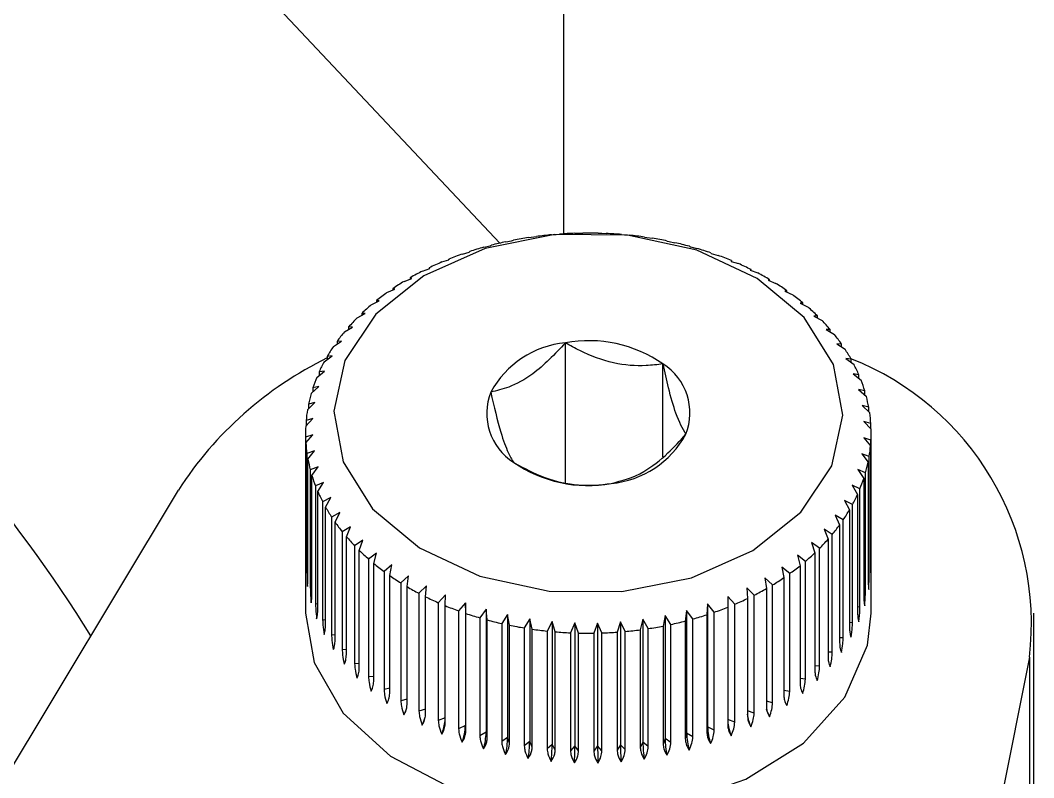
# Model space of a CAD drawing. Header units: inches. Extents: x -3.35 to 3.35, y -2.74 to 2.65.
# Drawn here: x -0.0209 to 0.427, y 0.9959 to 1.3306 of the extents above; entities that cross this region are included whole.
import ezdxf

# ---------------------------------------------------------------- set-up
doc = ezdxf.new("R2010")
doc.units = ezdxf.units.IN
doc.header["$MEASUREMENT"] = 0

msp = doc.modelspace()

# ---------------------------------------------------------------- linework, layer by layer
at = {"color": 7, "linetype": 'Continuous', "lineweight": 25}
for p, q in [((0.1910510998, 1.2320962874), (-0.1870004256, 1.6333584297)), ((0.2190947386, 1.4463987869), (0.2190947386, 1.2361793187)), ((0.2241041713, 1.236421272), (0.2260048929, 1.2364745141)), ((0.2260048929, 1.2364745141), (0.2276956534, 1.2365069882)), ((0.2344351776, 1.2364707826), (0.2360775647, 1.2364204025)), ((0.2360775647, 1.2364204025), (0.2380244033, 1.2363464908)), ((0.1936379609, 1.2326761609), (0.196229179, 1.2331253261)), ((0.196229179, 1.2331253261), (0.1970897866, 1.2333826797)), ((0.2036356526, 1.2345174586), (0.2060124156, 1.2348213295)), ((0.2060124156, 1.2348213295), (0.2071581993, 1.2350200039)), ((0.2138142328, 1.235768678), (0.215960305, 1.2359402733)), ((0.215960305, 1.2359402733), (0.2173834378, 1.2360638168)), ((0.2447366804, 1.2359168718), (0.2461095137, 1.235778308)), ((0.2461095137, 1.235778308), (0.2482991317, 1.2355834209)), ((0.2549383099, 1.2347633232), (0.2560322117, 1.2345526169)), ((0.2560322117, 1.2345526169), (0.2584496516, 1.234222991)), ((0.2649703787, 1.2330180167), (0.2657778766, 1.2327517019)), ((0.2657778766, 1.2327517019), (0.2684066248, 1.2322744944)), ((0.1744567183, 1.2272775872), (0.1774224006, 1.2280523452)), ((0.1774224006, 1.2280523452), (0.1776970078, 1.2283762139)), ((0.1838894521, 1.2302573628), (0.1866774246, 1.2308638486)), ((0.1866774246, 1.2308638486), (0.1872469774, 1.2311630289)), ((0.2747643576, 1.2306928747), (0.2752799355, 1.2303878649)), ((0.2752799355, 1.2303878649), (0.278102035, 1.2297512411)), ((0.2842533438, 1.2278037801), (0.2844734797, 1.2274772536)), ((0.2844734797, 1.2274772536), (0.2874696528, 1.2266704677)), ((0.1654041946, 1.2237571888), (0.1685273281, 1.2247100213)), ((0.1685273281, 1.2247100213), (0.168505114, 1.2250412716)), ((0.168505114, 1.2250412716), (0.168505114, 1.2247032441)), ((0.2933725178, 1.2243704684), (0.2932957081, 1.2240397501)), ((0.2932957081, 1.2240397501), (0.2964454878, 1.2230532187)), ((0.2933725178, 1.2240156928), (0.2933725178, 1.2243704684)), ((0.156793719, 1.2197202157), (0.1600529695, 1.2208597084)), ((0.1600529695, 1.2208597084), (0.1597340858, 1.2211809829)), ((0.1597340858, 1.2211809829), (0.1597340858, 1.2207482209)), ((0.3020595865, 1.2204163926), (0.3016863558, 1.2200988363)), ((0.3016863558, 1.2200988363), (0.304968226, 1.2189242039)), ((0.3020595865, 1.2199652512), (0.3020595865, 1.2204163926)), ((0.1486841098, 1.2151942445), (0.1520572132, 1.216527708)), ((0.1520572132, 1.216527708), (0.1514438383, 1.2168217175)), ((0.1514438383, 1.2168217175), (0.1514438383, 1.2162852271)), ((0.3102552084, 1.2159685631), (0.3095881062, 1.2156814325)), ((0.3095881062, 1.2156814325), (0.3129796484, 1.2143116285)), ((0.3102552084, 1.2154119978), (0.3102552084, 1.2159685631)), ((0.1411307638, 1.210210192), (0.1445946785, 1.211743612)), ((0.1445946785, 1.211743612), (0.1436910022, 1.2119932536)), ((0.1436910022, 1.2119932536), (0.1436910022, 1.2113435689)), ((0.3179033991, 1.211057363), (0.3169469825, 1.2108177141)), ((0.3169469825, 1.2108177141), (0.3204250289, 1.209247001)), ((0.3179033991, 1.2103857888), (0.3179033991, 1.211057363)), ((0.134185278, 1.2048021045), (0.137716342, 1.2065401007)), ((0.137716342, 1.2065401007), (0.1365285374, 1.2067285745)), ((0.1365285374, 1.2067285745), (0.1365285374, 1.2059554611)), ((0.3249519137, 1.2057163408), (0.3237127159, 1.2055409052)), ((0.3237127159, 1.2055409052), (0.327253508, 1.203764918)), ((0.3249519137, 1.2049193495), (0.3249519137, 1.2057163408)), ((0.1278950971, 1.1990069247), (0.1314691896, 1.2009527194)), ((0.1314691896, 1.2009527194), (0.1300053707, 1.2010636434)), ((0.1300053707, 1.2010636434), (0.1300053707, 1.2001557923)), ((0.3313526036, 1.1999819811), (0.3298390896, 1.1998870517)), ((0.3298390896, 1.1998870517), (0.3334184403, 1.1979028278)), ((0.3313526036, 1.1990480306), (0.3313526036, 1.1999819811)), ((0.1223031895, 1.1928642395), (0.1258958958, 1.1950196355)), ((0.1258958958, 1.1950196355), (0.1241660618, 1.1950371574)), ((0.1241660618, 1.1950371574), (0.1241660618, 1.1939818448)), ((0.3370617457, 1.1938934554), (0.3352842544, 1.1938947753)), ((0.3352842544, 1.1938947753), (0.338877713, 1.1917007743)), ((0.3370617457, 1.1928095206), (0.3370617457, 1.1938934554)), ((0.1174477536, 1.1864160097), (0.1210345318, 1.188781378)), ((0.1210345318, 1.188781378), (0.1190504994, 1.1886902836)), ((0.1190504994, 1.1886902836), (0.1190504994, 1.1874729705)), ((0.2199805129, 1.1262176012), (0.2199805129, 1.1880527755)), ((0.3420403408, 1.1874923546), (0.3400110142, 1.1876050092)), ((0.3400110142, 1.1876050092), (0.3435940337, 1.1852011238)), ((0.3420403408, 1.1862435127), (0.3420403408, 1.1874923546)), ((0.1133619568, 1.1797062832), (0.1169183057, 1.1822805605)), ((0.1169183057, 1.1822805605), (0.1146936277, 1.1820663776)), ((0.1146936277, 1.1820663776), (0.1146936277, 1.1806702185)), ((0.2631118298, 1.1376674764), (0.2631118298, 1.178720179)), ((0.3462543799, 1.1808224045), (0.3439870804, 1.1810607189)), ((0.3439870804, 1.1810607189), (0.3475351852, 1.1784482756)), ((0.3462543799, 1.179391323), (0.3462543799, 1.1808224045)), ((0.1100737094, 1.1727808943), (0.1135753355, 1.1755615903)), ((0.1135753355, 1.1755615903), (0.1111252088, 1.1752106873)), ((0.1111252088, 1.1752106873), (0.1111252088, 1.1736159064)), ((0.349675077, 1.1739291678), (0.3471852925, 1.1743066086)), ((0.3471852925, 1.1743066086), (0.3506742455, 1.1714883584)), ((0.349675077, 1.1722954506), (0.349675077, 1.1739291678)), ((0.1076054733, 1.1656871505), (0.111028457, 1.1686703646)), ((0.111028457, 1.1686703646), (0.1083696184, 1.168170044)), ((0.1083696184, 1.168170044), (0.1083696184, 1.1663531216)), ((0.3522790652, 1.1668597322), (0.3495838035, 1.1673888157)), ((0.3495838035, 1.1673888157), (0.3529897715, 1.1643689156)), ((0.3522790652, 1.164999063), (0.3522790652, 1.1668597322)), ((0.1059741093, 1.1584735091), (0.109295068, 1.1616539575)), ((0.109295068, 1.1616539575), (0.1064456801, 1.1609925425)), ((0.1064456801, 1.1609925425), (0.1064456801, 1.1589251276)), ((0.3540485566, 1.1596623892), (0.3511662291, 1.1603545957)), ((0.3511662291, 1.1603545957), (0.3544659459, 1.1571385801)), ((0.3540485566, 1.1575453818), (0.3540485566, 1.1596623892)), ((0.105190761, 1.1511892466), (0.1083870093, 1.1545602983)), ((0.1083870093, 1.1545602983), (0.1053665363, 1.1537272124)), ((0.1053665363, 1.1537272124), (0.1053665363, 1.151374635)), ((0.3549714639, 1.1523863038), (0.3519217597, 1.1532519994)), ((0.3519217597, 1.1532519994), (0.3550926849, 1.1498467425)), ((0.3549714639, 1.1499769218), (0.3549714639, 1.1523863038)), ((0.1051161218, 1.1481352129), (0.1051161218, 1.0685857)), ((0.1083104839, 1.1474378438), (0.1051395586, 1.1464236833)), ((0.1052607797, 1.143884122), (0.1083104839, 1.1474378438)), ((0.3551161218, 1.0685857), (0.3551161218, 1.1481352129)), ((0.1051395586, 1.1464236833), (0.1051395586, 1.0943059661)), ((0.1052607797, 1.0917664047), (0.1052607797, 1.143884122)), ((0.3550414825, 1.1450811792), (0.3518452342, 1.1461295449)), ((0.3518452342, 1.1461295449), (0.3548657073, 1.1425432134)), ((0.3548657073, 1.1425432134), (0.3548657073, 1.0904254961)), ((0.3550414825, 1.0929634619), (0.3550414825, 1.1450811792)), ((0.1090660145, 1.1403352475), (0.1057662976, 1.1391318457)), ((0.1057662976, 1.1391318457), (0.1057662976, 1.0870141284)), ((0.1061836869, 1.1366080367), (0.1090660145, 1.1403352475)), ((0.3542581343, 1.1377969168), (0.3509371756, 1.1390358857)), ((0.3509371756, 1.1390358857), (0.3537865635, 1.1352778833)), ((0.3542581343, 1.0856791995), (0.3542581343, 1.1377969168)), ((0.1061836869, 1.0844903194), (0.1061836869, 1.1366080367)), ((0.1106484401, 1.1333010275), (0.1072424721, 1.1319015102)), ((0.1079531783, 1.1294106936), (0.1106484401, 1.1333010275)), ((0.3537865635, 1.1352778833), (0.3537865635, 1.083160166)), ((0.1072424721, 1.1319015102), (0.1072424721, 1.0797837929)), ((0.1079531783, 1.0772929763), (0.1079531783, 1.1294106936)), ((0.3492037866, 1.1320194786), (0.3518626252, 1.1281003818)), ((0.3526267702, 1.1305832754), (0.3492037866, 1.1320194786)), ((0.3526267702, 1.0784655581), (0.3526267702, 1.1305832754)), ((0.113046951, 1.1263832346), (0.1095579981, 1.1247820674)), ((0.1095579981, 1.1247820674), (0.1095579981, 1.0726643501)), ((0.1105571665, 1.122341258), (0.113046951, 1.1263832346)), ((0.3501585342, 1.1234895315), (0.3466569081, 1.125128253)), ((0.3466569081, 1.125128253), (0.3491070348, 1.1210597386)), ((0.3518626252, 1.1281003818), (0.3518626252, 1.0759826645)), ((-0.0966988401, 0.8804603522), (0.0489206912, 1.1229837396)), ((0.1105571665, 1.0702235407), (0.1105571665, 1.122341258)), ((0.3491070348, 1.1210597386), (0.3491070348, 1.0689420213)), ((0.3501585342, 1.0713718142), (0.3501585342, 1.1234895315)), ((0.1162451632, 1.1196291243), (0.1126970583, 1.1178221502)), ((0.1126970583, 1.1178221502), (0.1126970583, 1.0657044329)), ((0.1139778636, 1.1154480213), (0.1162451632, 1.1196291243)), ((0.1139778636, 1.063330304), (0.1139778636, 1.1154480213)), ((0.3468702867, 1.1165641426), (0.3433139378, 1.1184092827)), ((0.3433139378, 1.1184092827), (0.3455386158, 1.1142040482)), ((0.3468702867, 1.0644464253), (0.3468702867, 1.1165641426)), ((0.1202212294, 1.113084834), (0.1166382098, 1.111069302)), ((0.1166382098, 1.111069302), (0.1166382098, 1.0589515847)), ((0.1181919028, 1.1087780713), (0.1202212294, 1.113084834)), ((0.34278449, 1.1098544161), (0.3391977117, 1.1119084652)), ((0.3391977117, 1.1119084652), (0.3411817442, 1.1075801422)), ((0.3455386158, 1.1142040482), (0.3455386158, 1.062086331)), ((0.1181919028, 1.056660354), (0.1181919028, 1.1087780713)), ((0.1249479892, 1.1067950679), (0.1213545306, 1.1045696515)), ((0.1231704978, 1.1023769704), (0.1249479892, 1.1067950679)), ((0.3411817442, 1.1075801422), (0.3411817442, 1.0554624249)), ((0.34278449, 1.0577366988), (0.34278449, 1.1098544161)), ((0.1213545306, 1.1045696515), (0.1213545306, 1.0524519342)), ((0.1231704978, 1.0502592531), (0.1231704978, 1.1023769704)), ((0.337929054, 1.1034061863), (0.3343363477, 1.1056702077)), ((0.3343363477, 1.1056702077), (0.3360661817, 1.1012332684)), ((0.337929054, 1.051288469), (0.337929054, 1.1034061863)), ((0.1303931539, 1.1008027915), (0.1268138032, 1.098367598)), ((0.1268138032, 1.098367598), (0.1268138032, 1.0462498807)), ((0.1288796399, 1.0962884447), (0.1303931539, 1.1008027915)), ((0.3323371464, 1.0972635011), (0.3287630539, 1.0997371238)), ((0.3287630539, 1.0997371238), (0.3302268729, 1.0952067824)), ((0.3360661817, 1.1012332684), (0.3360661817, 1.0491155511)), ((0.1052607797, 1.0942602615), (0.1051395586, 1.0943059661)), ((0.1288796399, 1.0441707274), (0.1288796399, 1.0962884447)), ((0.1365195277, 1.095148938), (0.1329787355, 1.0925055078)), ((0.1352803299, 1.090554085), (0.1365195277, 1.095148938)), ((0.3260469656, 1.0914683213), (0.3225159016, 1.0941497425)), ((0.3225159016, 1.0941497425), (0.3237037061, 1.0895418513)), ((0.3302268729, 1.0952067824), (0.3302268729, 1.0430890651)), ((0.3323371464, 1.0451457838), (0.3323371464, 1.0972635011)), ((0.3550414825, 1.0929634619), (0.3548657073, 1.0928995948)), ((0.1329787355, 1.0925055078), (0.1329787355, 1.0403877905)), ((0.1352803299, 1.0384363677), (0.1352803299, 1.090554085)), ((0.1432852611, 1.0898721291), (0.1398072146, 1.0870234248)), ((0.1423288444, 1.0852130628), (0.1432852611, 1.0898721291)), ((0.3191014798, 1.0860602338), (0.315637565, 1.0889462312)), ((0.315637565, 1.0889462312), (0.3165412413, 1.0842771722)), ((0.3237037061, 1.0895418513), (0.3237037061, 1.037424134)), ((0.3260469656, 1.039350604), (0.3260469656, 1.0914683213)), ((0.1061836869, 1.0868868382), (0.1057662976, 1.0870141284)), ((0.1398072146, 1.0870234248), (0.1398072146, 1.0349057075)), ((0.1423288444, 1.0330953456), (0.1423288444, 1.0852130628)), ((0.1506441373, 1.0850084107), (0.1472525951, 1.0819587974)), ((0.1499770351, 1.0803018627), (0.1506441373, 1.0850084107)), ((0.3115481338, 1.0810761814), (0.3081750303, 1.0841621352)), ((0.3081750303, 1.0841621352), (0.3087884052, 1.0794487084)), ((0.3165412413, 1.0842771722), (0.3165412413, 1.032159455)), ((0.3191014798, 1.0339425165), (0.3191014798, 1.0860602338)), ((0.3542581343, 1.0856791995), (0.3537865635, 1.085541356)), ((0.1079531783, 1.0796147344), (0.1072424721, 1.0797837929)), ((0.1472525951, 1.0819587974), (0.1472525951, 1.0298410801)), ((0.1499770351, 1.0281841455), (0.1499770351, 1.0803018627)), ((0.1585458878, 1.0805910069), (0.1552640175, 1.0773462219)), ((0.158172657, 1.0758540332), (0.1585458878, 1.0805910069)), ((0.3034385245, 1.0765502101), (0.3001792741, 1.0798301348)), ((0.3001792741, 1.0798301348), (0.3004981577, 1.075089443)), ((0.3115481338, 1.0289584641), (0.3115481338, 1.0810761814)), ((0.1552640175, 1.0773462219), (0.1552640175, 1.0252285046)), ((0.158172657, 1.0237363159), (0.158172657, 1.0758540332)), ((0.1669365355, 1.0766500931), (0.1637867557, 1.0732172071)), ((0.1668597257, 1.0718999574), (0.1669365355, 1.0766500931)), ((0.2948280489, 1.072513237), (0.2917049155, 1.0759798219)), ((0.2917049155, 1.0759798219), (0.2917271295, 1.0712291542)), ((0.3004981577, 1.075089443), (0.3004981577, 1.0229717257)), ((0.3034385245, 1.0244324928), (0.3034385245, 1.0765502101)), ((0.3087884052, 1.0794487084), (0.3087884052, 1.0273309911)), ((0.3526267702, 1.0784655581), (0.3518626252, 1.0782928811)), ((0.1105571665, 1.0724900756), (0.1095579981, 1.0726643501)), ((0.1637867557, 1.0732172071), (0.1637867557, 1.0210994898)), ((0.1668597257, 1.0197822401), (0.1668597257, 1.0718999574)), ((0.1757587638, 1.0732125896), (0.1727625907, 1.0695999582)), ((0.1759788998, 1.0684666457), (0.1757587638, 1.0732125896)), ((0.1757587638, 1.0732125896), (0.1757587638, 1.0188851637)), ((0.282809843, 1.072637498), (0.2825352357, 1.0678942119)), ((0.2857755253, 1.0689928387), (0.282809843, 1.072637498)), ((0.282809843, 1.072637498), (0.282809843, 1.018310072)), ((0.2917271295, 1.0712291542), (0.2917271295, 1.019111437)), ((0.2948280489, 1.0203955197), (0.2948280489, 1.072513237)), ((0.3501585342, 1.0713718142), (0.3491070348, 1.0712003531)), ((0.1727625907, 1.0695999582), (0.1727625907, 1.0174822409)), ((0.1759788998, 1.0163489284), (0.1759788998, 1.0684666457)), ((0.1849523081, 1.0703019783), (0.1821302085, 1.0665191847)), ((0.1821302085, 1.0665191847), (0.1821302085, 1.0144014674)), ((0.1854678859, 1.0655775511), (0.1849523081, 1.0703019783)), ((0.1849523081, 1.0703019783), (0.1849523081, 1.0159745523)), ((0.194454367, 1.0679381413), (0.1918256187, 1.0639959314)), ((0.1952618648, 1.0632524091), (0.194454367, 1.0679381413)), ((0.194454367, 1.0679381413), (0.194454367, 1.0136107154)), ((0.2042000318, 1.0661372263), (0.2017825919, 1.0620474348)), ((0.2052939336, 1.0615071026), (0.2042000318, 1.0661372263)), ((0.2042000318, 1.0661372263), (0.2042000318, 1.0118098003)), ((0.2640030645, 1.0675645171), (0.2631424569, 1.0628877461)), ((0.2665942826, 1.0635942649), (0.2640030645, 1.0675645171)), ((0.2640030645, 1.0675645171), (0.2640030645, 1.0132370911)), ((0.2735548189, 1.0698259946), (0.2729852662, 1.0651073969)), ((0.2763427914, 1.066013063), (0.2735548189, 1.0698259946)), ((0.2735548189, 1.0698259946), (0.2735548189, 1.0154985686)), ((0.2825352357, 1.0678942119), (0.2825352357, 1.0157764946)), ((0.2857755253, 1.0168751214), (0.2857755253, 1.0689928387)), ((0.4269665155, 0.9801973524), (0.4269665155, 1.0685857)), ((0.1139778636, 1.0655590526), (0.1126970583, 1.0657044329)), ((0.1854678859, 1.0134598338), (0.1854678859, 1.0655775511)), ((0.1918256187, 1.0639959314), (0.1918256187, 1.0118782141)), ((0.1952618648, 1.0111346918), (0.1952618648, 1.0632524091)), ((0.2017825919, 1.0620474348), (0.2017825919, 1.0099297175)), ((0.2141227298, 1.0649115352), (0.2119331119, 1.0606870049)), ((0.2154955631, 1.060353554), (0.2141227298, 1.0649115352)), ((0.2141227298, 1.0649115352), (0.2141227298, 1.0105841092)), ((0.2241546789, 1.0642694407), (0.2222078402, 1.0599239351)), ((0.2257970659, 1.0597996432), (0.2241546789, 1.0642694407)), ((0.2241546789, 1.0642694407), (0.2241546789, 1.0099420147)), ((0.2342273507, 1.0642153291), (0.2325365901, 1.0597634376)), ((0.2361280722, 1.0598491538), (0.2342273507, 1.0642153291)), ((0.2342273507, 1.0642153291), (0.2342273507, 1.0098879031)), ((0.2442719386, 1.0647495699), (0.2428488058, 1.060206609)), ((0.2464180108, 1.0605017478), (0.2442719386, 1.0647495699)), ((0.2442719386, 1.0647495699), (0.2442719386, 1.0104221439)), ((0.2542198279, 1.0658685137), (0.2530740443, 1.061250422)), ((0.2565965909, 1.0617529672), (0.2542198279, 1.0658685137)), ((0.2542198279, 1.0658685137), (0.2542198279, 1.0115410878)), ((0.2565965909, 1.0096352499), (0.2565965909, 1.0617529672)), ((0.2631424569, 1.0628877461), (0.2631424569, 1.0107700288)), ((0.2665942826, 1.0114765476), (0.2665942826, 1.0635942649)), ((0.2729852662, 1.0651073969), (0.2729852662, 1.0129896796)), ((0.2763427914, 1.0138953457), (0.2763427914, 1.066013063)), ((0.3468702867, 1.0644464253), (0.3455386158, 1.064309913)), ((0.1181919028, 1.0588673845), (0.1166382098, 1.0589515847)), ((0.2052939336, 1.0093893854), (0.2052939336, 1.0615071026)), ((0.2119331119, 1.0606870049), (0.2119331119, 1.0085692877)), ((0.2154955631, 1.0082358368), (0.2154955631, 1.060353554)), ((0.2222078402, 1.0599239351), (0.2222078402, 1.0078062178)), ((0.2257970659, 1.0076819259), (0.2257970659, 1.0597996432)), ((0.2325365901, 1.0597634376), (0.2325365901, 1.0076457203)), ((0.2361280722, 1.0077314366), (0.2361280722, 1.0598491538)), ((0.2428488058, 1.060206609), (0.2428488058, 1.0080888918)), ((0.2464180108, 1.0083840305), (0.2464180108, 1.0605017478)), ((0.2530740443, 1.061250422), (0.2530740443, 1.0091327047)), ((0.34278449, 1.0577366988), (0.3411817442, 1.0576671426)), ((0.1231704978, 1.0524598722), (0.1213545306, 1.0524519342)), ((0.337929054, 1.051288469), (0.3360661817, 1.051316631)), ((0.4250485322, 1.049202294), (0.373160587, 0.7882924668)), ((0.4250485322, 1.049202294), (0.4250485322, 0.9608139464)), ((0.1288796399, 1.0463800202), (0.1268138032, 1.0462498807)), ((0.3323371464, 1.0451457838), (0.3302268729, 1.0453016082)), ((0.1352803299, 1.0406697193), (0.1329787355, 1.0403877905)), ((0.3260469656, 1.039350604), (0.3237037061, 1.0396636385)), ((0.1423288444, 1.0353689878), (0.1398072146, 1.0349057075)), ((0.1499770351, 1.030515779), (0.1472525951, 1.0298410801)), ((0.3191014798, 1.0339425165), (0.3165412413, 1.034442373)), ((0.158172657, 1.0261458669), (0.1552640175, 1.0252285046)), ((0.3115481338, 1.0289584641), (0.3087884052, 1.0296753703)), ((0.1668597257, 1.022292839), (0.1637867557, 1.0210994898)), ((0.2948280489, 1.0203955197), (0.2917271295, 1.0216434561)), ((0.3034385245, 1.0244324928), (0.3004981577, 1.0253979994)), ((0.1757587638, 1.0188851637), (0.1727625907, 1.0174822409)), ((0.1759788998, 1.0163489284), (0.1757587638, 1.0188851637)), ((0.282809843, 1.018310072), (0.2825352357, 1.0157764946)), ((0.2857755253, 1.0168751214), (0.282809843, 1.018310072)), ((0.1849523081, 1.0159745523), (0.1821302085, 1.0144014674)), ((0.1854678859, 1.0134598338), (0.1849523081, 1.0159745523)), ((0.194454367, 1.0136107154), (0.1918256187, 1.0118782141)), ((0.1952618648, 1.0111346918), (0.194454367, 1.0136107154)), ((0.2640030645, 1.0132370911), (0.2631424569, 1.0107700288)), ((0.2665942826, 1.0114765476), (0.2640030645, 1.0132370911)), ((0.2735548189, 1.0154985686), (0.2729852662, 1.0129896796)), ((0.2763427914, 1.0138953457), (0.2735548189, 1.0154985686)), ((0.2042000318, 1.0118098003), (0.2017825919, 1.0099297175)), ((0.2052939336, 1.0093893854), (0.2042000318, 1.0118098003)), ((0.2141227298, 1.0105841092), (0.2119331119, 1.0085692877)), ((0.2154955631, 1.0082358368), (0.2141227298, 1.0105841092)), ((0.2241546789, 1.0099420147), (0.2222078402, 1.0078062178)), ((0.2257970659, 1.0076819259), (0.2241546789, 1.0099420147)), ((0.2342273507, 1.0098879031), (0.2325365901, 1.0076457203)), ((0.2361280722, 1.0077314366), (0.2342273507, 1.0098879031)), ((0.2442719386, 1.0104221439), (0.2428488058, 1.0080888918)), ((0.2464180108, 1.0083840305), (0.2442719386, 1.0104221439)), ((0.2542198279, 1.0115410878), (0.2530740443, 1.0091327047)), ((0.2565965909, 1.0096352499), (0.2542198279, 1.0115410878))]:
    msp.add_line(p, q, dxfattribs=at)
at = {"color": 7, "linetype": 'Continuous', "lineweight": 25, "flags": 128}
for points in [[(0.1225400113, 1.1802509726), (0.1176233744, 1.1578773186), (0.1218202309, 1.1354304869), (0.1347905764, 1.1147289865), (0.1554836306, 1.0974499296), (0.1822229654, 1.0849931628), (0.2128423189, 1.0783678592), (0.2448610932, 1.0781107615), (0.2756853176, 1.0842426982), (0.3028177968, 1.0962668963), (0.3240604186, 1.1132092268), (0.3376922322, 1.1336971228), (0.3426088691, 1.1560707768), (0.3384120127, 1.1785176084), (0.3254416672, 1.1992191089), (0.3047486129, 1.2164981657), (0.2780092781, 1.2289549325), (0.2473899246, 1.2355802362), (0.2153711503, 1.2358373339), (0.1845469259, 1.2297053971), (0.1574144468, 1.217681199), (0.1361718249, 1.2007388686), (0.1225400113, 1.1802509726)], [(0.1051161218, 1.0685857), (0.1089838298, 1.0467686442), (0.1218000469, 1.0244686515), (0.1426495718, 1.0054406185), (0.1699860906, 0.9910957673), (0.2017821787, 0.9824979899), (0.2356796657, 0.9802849441), (0.2691645301, 0.9846207615), (0.2997533528, 0.9951838742), (0.3251775005, 1.0111908646), (0.3435513807, 1.0314545673), (0.3535122867, 1.0544721163), (0.3551161218, 1.0685857)]]:
    msp.add_lwpolyline(points, dxfattribs=at)
at = {"color": 7, "linetype": 'Continuous', "lineweight": 25}
for centre, radius, start, end in [((-0.5420079317, 0.7145075188), 0.6506704605113365, 31.9239580889, 66.0833455658), ((0.23009046, 1.0605103643), 0.1760127356141219, 91.9490364204, 94.1399996488), ((0.2301160773, 1.0597732563), 0.1767503053064998, 88.5997712615, 90.7846345983), ((0.2301610536, 1.0608407498), 0.1756818071668284, 85.2409246694, 87.4346386275), ((0.2281187868, 1.0727869323), 0.1635649496871514, 102.1697165835, 104.4704835888), ((0.2292746383, 1.0671743751), 0.1692957919685566, 98.7106703883, 100.9592136194), ((0.2298753095, 1.063017009), 0.1734966782164275, 95.3116369195, 97.5237332023), ((0.2304329642, 1.0636620817), 0.1728471776071415, 81.849450181, 84.0670849593), ((0.2311239272, 1.0681036682), 0.168351788367493, 78.4018678094, 80.6588094069), ((0.2323974197, 1.0739570132), 0.1623609795809788, 74.8739847119, 77.1861126744), ((0.2262762162, 1.0795939987), 0.1565122584975109, 105.7131108917, 108.0824920517), ((0.234376868, 1.0809510357), 0.1550915579784872, 71.240664445, 73.624494448), ((0.2202490112, 1.0955183887), 0.1394745272687257, 113.1552934408, 115.7139191139), ((0.2236629407, 1.087285129), 0.1483884788924239, 109.3661645061, 111.8212597115), ((0.237136718, 1.0887680643), 0.1468008078707801, 67.4756802538, 69.9484466816), ((0.2406965432, 1.0970625245), 0.1377737270484612, 63.5517050445, 66.1313467936), ((0.2160616451, 1.1039404007), 0.1300678770495388, 117.108000311, 119.7885579676), ((0.2450185597, 1.1054811809), 0.1283093213941524, 59.440514126, 62.1455108909), ((0.2111848023, 1.1122069434), 0.1204687542349803, 121.2526283082, 124.073766482), ((0.2500087078, 1.1136837001), 0.1187068630295377, 55.1135054697, 57.9624927094), ((0.2057552234, 1.1200028479), 0.1109670478589787, 125.6177774385, 128.5977596622), ((0.2555212448, 1.1213622841), 0.1092530304043703, 50.5426716091, 53.5537438026), ((0.1999551665, 1.1270599831), 0.1018308188831288, 130.2312441882, 133.3869234009), ((0.2613665732, 1.1282591814), 0.1002108000555057, 45.7021762143, 48.8917782331), ((0.1940022775, 1.1331722374), 0.0932971882786469, 135.1183299947, 138.4636383666), ((0.267321835, 1.1341810113), 0.0918108443474766, 40.5706750793, 43.9519961867), ((0.1881372084, 1.1382065906), 0.0855662119511539, 140.2993851546, 143.8433002889), ((0.2731436287, 1.1390090367), 0.0842460031034702, 35.1344413469, 38.715289207), ((0.2239856141, 1.1460702902), 0.0421730945083431, 95.4494871943, 151.3250222434), ((0.2303012012, 1.1314169771), 0.0575684832128475, 55.2539008549, 100.3276330625), ((0.1826097345, 1.1421096078), 0.078798102835168, 145.7865497386, 149.53062028), ((0.2785820791, 1.1427047664), 0.0776691356643481, 29.3911671388, 33.1714366215), ((0.1867893409, 1.0338408853), 0.1641773829326348, 116.0485787299, 147.1141747171), ((0.1776642138, 1.1449089704), 0.0731138374764827, 151.579862927, 155.5155844549), ((0.2492859342, 1.1570190715), 0.0257311767266908, 338.6265173442, 57.4985626548), ((0.300101861, 1.0639455092), 0.1258134851112708, 353.2704405745, 68.5385247145), ((0.2833954019, 1.1453105547), 0.0721943235434481, 23.3539942279, 27.323068411), ((0.1735252738, 1.1467099608), 0.0685987944421939, 157.66325479, 161.7698541143), ((0.2873640792, 1.1469451756), 0.0679009939642554, 17.054915451, 21.1896057838), ((0.1703845979, 1.14768713), 0.0653086457444086, 164.0013525497, 168.2447618836), ((0.2109463093, 1.1569290238), 0.0257311767266916, 158.6265173442, 237.4985626548), ((0.290303781, 1.1477946529), 0.0648401078578062, 10.5463448315, 14.8101747023), ((0.168389615, 1.1480716697), 0.0632763274240847, 170.5383431563, 174.8721467984), ((0.2920762464, 1.1480989217), 0.0630411771984195, 3.8996521568, 8.244227761), ((0.1676347831, 1.1481352758), 0.0625186582339953, 177.2000470796, 181.568800169), ((0.2362466294, 1.1678778051), 0.0421730945083436, 275.4494871943, 331.3250222434), ((0.2925974605, 1.14813515), 0.0625186582340345, 357.2000470796, 1.568800169), ((0.1681559971, 1.1481715041), 0.0630411771983934, 183.8996521568, 188.244227761), ((0.2918426286, 1.1481987561), 0.0632763274241625, 350.5383431563, 354.8721467984), ((0.1699284625, 1.1484757729), 0.0648401078577219, 190.5463448315, 194.8101747023), ((0.2299310423, 1.1825311182), 0.0575684832128487, 235.2539008549, 280.3276330625), ((0.2898476457, 1.1485832958), 0.0653086457443284, 344.0013525496, 348.2447618836), ((0.1728681644, 1.1493252502), 0.0679009939643578, 197.054915451, 201.1896057838), ((0.2867069698, 1.149560465), 0.0685987944421031, 337.6632547899, 341.7698541143), ((0.1768368416, 1.1509598712), 0.0721943235434526, 203.3539942279, 207.323068411), ((0.2825680298, 1.1513614554), 0.073113837476553, 331.579862927, 335.5155844549), ((0.1816501644, 1.1535656595), 0.0776691356643574, 209.3911671388, 213.1714366215), ((0.277622509, 1.154160818), 0.0787981028348906, 325.7865497386, 329.53062028), ((0.1870886148, 1.1572613891), 0.0842460031035289, 215.1344413469, 218.715289207), ((0.2720950352, 1.1580638353), 0.0855662119510358, 320.2993851546, 323.8433002889), ((0.1929104086, 1.1620894145), 0.0918108443478833, 220.5706750793, 223.9519961867), ((0.2662299661, 1.1630981884), 0.0932971882779452, 315.1183299947, 318.4636383666), ((0.1988656703, 1.1680112444), 0.1002108000550739, 225.7021762143, 228.8917782331), ((0.260277077, 1.1692104427), 0.1018308188830139, 310.2312441882, 313.3869234009), ((0.2047109987, 1.1749081417), 0.1092530304045238, 230.5426716091, 233.5537438026), ((0.2544770201, 1.1762675779), 0.1109670478586424, 305.6177774385, 308.5977596622), ((0.2102235357, 1.1825867257), 0.1187068630303582, 235.1135054697, 237.9624927094), ((0.2490474413, 1.1840634824), 0.1204687542350476, 301.2526283082, 304.073766482), ((0.2152136839, 1.1907892449), 0.1283093213941705, 239.440514126, 242.1455108909), ((0.2195357003, 1.1992079013), 0.1377737270486927, 243.5517050445, 246.1313467936), ((0.2399832324, 1.2007520371), 0.1394745272676021, 293.1552934408, 295.7139191139), ((0.2441705984, 1.1923300252), 0.130067877049497, 297.108000311, 299.7885579676), ((0.2230955256, 1.2075023615), 0.1468008078696251, 247.4756802538, 249.9484466816), ((0.2365693028, 1.2089852968), 0.1483884788915664, 289.3661645061, 291.8212597115), ((0.2258553755, 1.2153193901), 0.1550915579779189, 251.240664445, 253.624494448), ((0.2339560274, 1.2166764271), 0.1565122584971083, 285.7131108917, 288.0824920517), ((0.2278348238, 1.2223134126), 0.1623609795823732, 254.873984712, 257.1861126743), ((0.2291083164, 1.2281667577), 0.1683517883686987, 258.4018678094, 260.6588094069), ((0.2309576052, 1.2290960507), 0.1692957919687696, 278.7106703883, 280.9592136194), ((0.2321134568, 1.2234834935), 0.1635649496858466, 282.1697165835, 284.4704835888), ((0.2297992793, 1.2326083441), 0.1728471776084338, 261.849450181, 264.0670849593), ((0.23007119, 1.235429676), 0.1756818071674957, 265.2409246694, 267.4346386275), ((0.2301161663, 1.2364971695), 0.1767503053057582, 268.5997712615, 270.7846345983), ((0.2301417836, 1.2357600615), 0.1760127356150655, 271.9490364204, 274.1399996488), ((0.230356934, 1.2332534169), 0.1734966782169826, 275.3116369195, 277.5237332023), ((0.1304287984, 1.0332812987), 0.0205616923960344, 332.1350278, 341.1376132839), ((0.3285696056, 1.032316441), 0.0207077346930993, 197.037148023, 207.3493368917), ((0.135945935, 1.0287560797), 0.0228831971217791, 335.1520953323, 344.6057533166), ((0.3210694374, 1.0271611387), 0.0210245003878734, 188.8349124867, 204.7472939098), ((0.1436807211, 1.0239181862), 0.0233644704446445, 337.8217462832, 352.7759741819), ((0.1512637312, 1.0197649355), 0.0245108266889828, 340.4743305489, 357.9430296647), ((0.30813614, 1.0191920111), 0.0253416483283937, 181.9944082655, 198.9013012644), ((0.3140437354, 1.0228111904), 0.02239479578486, 184.7892313956, 202.0305286457), ((0.1551323689, 1.0168649944), 0.029833230832987, 343.8913206787, 358.289620324), ((0.1563482112, 1.0145092759), 0.038116748560312, 347.3517043587, 358.6491896443), ((0.304161015, 1.01413689), 0.0401680299214894, 181.2835827681, 192.0082816822), ((0.3046158004, 1.0163906849), 0.0310737902995841, 181.6451653115, 195.475707424), ((0.1514134219, 1.0127142168), 0.0527943572043796, 350.8467520636, 359.0184219146), ((0.1282043743, 1.0114923484), 0.0859231558728546, 354.3672236545, 359.394351375), ((-0.0068793498, 1.0108522038), 0.2310358215873231, 357.9034861606, 359.77427687), ((0.569300517, 1.0107982549), 0.3350744030344209, 180.1556650644, 181.4456548311), ((0.3414000235, 1.0113308784), 0.0971323359096193, 180.5360460866, 184.983749212), ((0.3110312739, 1.0124463536), 0.0568186580258084, 180.9129062449, 188.5078549583)]:
    msp.add_arc(centre, radius, start, end, dxfattribs=at)
for points, knots in [([(0.2199805129440782, 1.188052775464614), (0.2152570590150869, 1.183048001018149), (0.2071747000656751, 1.174484271140549), (0.1954253658564521, 1.168179432768693), (0.1895772491384137, 1.166881854713823), (0.1869848048863398, 1.166306644106349)], [0, 0, 0, 0, 0.4391048986600651, 0.7513576846029749, 1, 1, 1, 1]), ([(0.2631118298265903, 1.178720179032922), (0.2606553118243177, 1.17840746549997), (0.2537817549085362, 1.177532465086747), (0.2410699068662698, 1.178460901497446), (0.2287820803024186, 1.183095240787319), (0.2220941027402215, 1.186862283557735), (0.2199805129440782, 1.188052775464614)], [0, 0, 0, 0, 0.1809422466238834, 0.5062925773342778, 0.8439745108110615, 1, 1, 1, 1]), ([(0.2732474386513639, 1.147641451242965), (0.2717964899024442, 1.150198744810178), (0.2693137540099669, 1.154574560655947), (0.2657045980770854, 1.167079954317952), (0.2639081758481115, 1.175144986132589), (0.2631118298265903, 1.178720179032922)], [0, 0, 0, 0, 0.4391048986600659, 0.7513576846029779, 1, 1, 1, 1]), ([(0.1869848048863398, 1.166306644106349), (0.1884357536352595, 1.159965875014586), (0.1909184895277367, 1.14911610859675), (0.1945276454606185, 1.139488056359507), (0.1963240676895923, 1.136536380955994), (0.1971204137111134, 1.135227916316391)], [0, 0, 0, 0, 0.4391048986600664, 0.7513576846029761, 1, 1, 1, 1]), ([(0.2402517305936256, 1.125895319884699), (0.2449751845226168, 1.127116618806614), (0.2530575434720286, 1.129206398112148), (0.2648068776812518, 1.138388577908766), (0.27065499439929, 1.14479951237476), (0.2732474386513639, 1.147641451242965)], [0, 0, 0, 0, 0.439104898660065, 0.7513576846029753, 1, 1, 1, 1]), ([(0.1971204137111134, 1.135227916316391), (0.1992340035076839, 1.134037424409279), (0.2059219810708191, 1.130270381638358), (0.218209807636481, 1.125636042348329), (0.2309216556780111, 1.124707605938715), (0.2377952125927899, 1.125582606351899), (0.2402517305936256, 1.125895319884699)], [0, 0, 0, 0, 0.1560254892202979, 0.4937074227344353, 0.8190577534801214, 1, 1, 1, 1]), ([(0.105139558633798, 1.094305966057879), (0.1051406347223392, 1.093528365804138), (0.105143365018927, 1.091555406109722), (0.1051707005703419, 1.089155314823459), (0.1051872623934458, 1.08770116865634)], [0, 0, 0, 0, 0.3941288085822329, 1, 1, 1, 1]), ([(0.3549664935366001, 1.086359323659109), (0.3549918416812779, 1.087812039888632), (0.3550337138089859, 1.090211754749789), (0.3550392842495573, 1.092184828528672), (0.3550414825105608, 1.092963461940066)], [0, 0, 0, 0, 0.6053703517184367, 1, 1, 1, 1]), ([(0.1051872623934458, 1.08770116865634), (0.1052075464775048, 1.088271423926401), (0.1052445527361159, 1.089311796956647), (0.1052557292744717, 1.091002444611691), (0.1052607796641162, 1.091766404716139)], [0, 0, 0, 0, 0.5481257717011061, 0.9999999999999999, 0.9999999999999999, 0.9999999999999999, 0.9999999999999999]), ([(0.3548657072691722, 1.090425496099124), (0.3548707043533112, 1.089751724419363), (0.3548833831629544, 1.088042202899774), (0.3549351372351925, 1.086994248836173), (0.3549664935366001, 1.086359323659109)], [0, 0, 0, 0, 0.3941288085822505, 1, 1, 1, 1]), ([(0.1057662976498448, 1.08701412843807), (0.1057734395602903, 1.086236768529183), (0.1057915603124149, 1.084264418647723), (0.1058977987579489, 1.081868233886986), (0.105962165571519, 1.080416454571141)], [0, 0, 0, 0, 0.3941288085822339, 1, 1, 1, 1]), ([(0.105962165571519, 1.080416454571141), (0.1060211011971498, 1.080943807732364), (0.1061373562832583, 1.081984052686267), (0.1061683871498378, 1.083662675821925), (0.1061836868893162, 1.084490319374582)], [0, 0, 0, 0, 0.5069509438564799, 0.9999999999999999, 0.9999999999999999, 0.9999999999999999, 0.9999999999999999]), ([(0.3540351512931571, 1.079083775735854), (0.3541144639628912, 1.080671631840768), (0.3542341087102206, 1.08306694450777), (0.3542520771313094, 1.085020618652275), (0.3542581342610187, 1.085679199483869)], [0, 0, 0, 0, 0.6629013935375733, 0.9999999999999999, 0.9999999999999999, 0.9999999999999999, 0.9999999999999999]), ([(0.1072424720536873, 1.079783792945473), (0.1072556309995469, 1.079007026758531), (0.1072890184240971, 1.077036183293078), (0.1074734340474429, 1.074648499045653), (0.1075851661608754, 1.073201869945936)], [0, 0, 0, 0, 0.3941288085822423, 0.9999999999999999, 0.9999999999999999, 0.9999999999999999, 0.9999999999999999]), ([(0.3537865634710558, 1.083160166023878), (0.3537975995927232, 1.08248592543453), (0.3538256008994716, 1.08077521417804), (0.3539560910625714, 1.079721930171685), (0.3540351512931571, 1.079083775735854)], [0, 0, 0, 0, 0.394128808582234, 1, 1, 1, 1]), ([(0.1075851661608754, 1.073201869945936), (0.1076839723755033, 1.073733836449122), (0.1078788752863772, 1.074783181577351), (0.1079286412494554, 1.076464167709436), (0.1079531783105792, 1.07729297633525)], [0, 0, 0, 0, 0.5069509438564884, 1, 1, 1, 1]), ([(0.3518626251559353, 1.075982664546999), (0.3518796249272297, 1.075307604015641), (0.3519227574537651, 1.073594812368195), (0.3521310923275974, 1.072531619033036), (0.3522573164258201, 1.071887460820356)], [0, 0, 0, 0, 0.3941288085822325, 1, 1, 1, 1]), ([(0.3522573164258201, 1.071887460820356), (0.3523984746117551, 1.073610083778142), (0.3525939876597118, 1.075996025923305), (0.3526196388607359, 1.077928349916823), (0.3526267701878106, 1.078465558073243)], [0, 0, 0, 0, 0.7219885701244252, 1, 1, 1, 1]), ([(0.1095579980773261, 1.072664350102967), (0.1095770841696567, 1.07188852695934), (0.1096255101966684, 1.069920076222592), (0.1098868432521233, 1.067545428409139), (0.1100451774217887, 1.066106697709205)], [0, 0, 0, 0, 0.3941288085823055, 1, 1, 1, 1]), ([(0.3496451333494345, 1.064819537040455), (0.349855747024873, 1.066679301431163), (0.3501243262023502, 1.069050913765063), (0.3501524618486245, 1.07095982720691), (0.3501585341617382, 1.071371814193558)], [0, 0, 0, 0, 0.7841772300323804, 1, 1, 1, 1]), ([(0.1100451774217887, 1.066106697709205), (0.1101831792787796, 1.066645589937439), (0.1104553986299086, 1.067708596594721), (0.1105235597374957, 1.069393031639934), (0.1105571665072572, 1.070223540749111)], [0, 0, 0, 0, 0.5069509438564825, 1, 1, 1, 1]), ([(0.3491070347733511, 1.068942021281468), (0.3491298820685971, 1.068265795376713), (0.3491878511760273, 1.066550046895431), (0.3494726076221552, 1.065472432536182), (0.3496451333494345, 1.064819537040455)], [0, 0, 0, 0, 0.3941288085822339, 0.9999999999999999, 0.9999999999999999, 0.9999999999999999, 0.9999999999999999]), ([(0.1126970583301072, 1.065704432924186), (0.112721941191545, 1.0649298957033), (0.1127850750221506, 1.062964707663195), (0.1131215403399578, 1.060607543152312), (0.1133253949829283, 1.059179405081736)], [0, 0, 0, 0, 0.3941288085822327, 1, 1, 1, 1]), ([(0.1133253949829283, 1.059179405081736), (0.1135016497896722, 1.059727488108396), (0.1138493260468612, 1.060808624327363), (0.1139354166894753, 1.062497570642837), (0.1139778635995577, 1.063330304029533)], [0, 0, 0, 0, 0.5069509438718824, 1, 1, 1, 1]), ([(0.3455386157997473, 1.062086330959903), (0.3455671545487516, 1.061408602211047), (0.3456395642492932, 1.059689040651224), (0.3459987970924501, 1.058592592082816), (0.34621644592313, 1.057928285482346)], [0, 0, 0, 0, 0.3941288085822447, 1, 1, 1, 1]), ([(0.34621644592313, 1.057928285482346), (0.3464475558242943, 1.059493130999369), (0.3467952338622196, 1.061847259560169), (0.3468514416198312, 1.063793797618826), (0.3468702867376172, 1.064446425308473)], [0, 0, 0, 0, 0.664723899569021, 1, 1, 1, 1]), ([(0.1166382098475389, 1.058951584700725), (0.1166687195029095, 1.058178667497849), (0.1167461298690289, 1.056217589834797), (0.1171554290498963, 1.053882236066399), (0.1174034116322548, 1.052467312496358)], [0, 0, 0, 0, 0.394128808582233, 1, 1, 1, 1]), ([(0.3419946755586717, 1.05126078038181), (0.3422304671564994, 1.052555052071191), (0.3426549264760406, 1.054884930173875), (0.342744621486789, 1.056859169945978), (0.3427844899795937, 1.057736698846325)], [0, 0, 0, 0, 0.5555104740840003, 1, 1, 1, 1]), ([(0.1174034116322548, 1.052467312496358), (0.1176167153896911, 1.053026788612294), (0.1180374735715648, 1.054130398582285), (0.1181409056628271, 1.055824887708589), (0.118191902757799, 1.056660353972959)], [0, 0, 0, 0, 0.5069509438566634, 1, 1, 1, 1]), ([(0.3411817441550433, 1.055462424898781), (0.341215779409212, 1.054782866101066), (0.3413021350711878, 1.053058661265191), (0.3417333903867977, 1.051939093959302), (0.3419946755586717, 1.05126078038181)], [0, 0, 0, 0, 0.3941288085822434, 1, 1, 1, 1]), ([(0.1213545305684822, 1.052451934233247), (0.1213904586059029, 1.051680960077286), (0.1214816167162424, 1.049724812393654), (0.121960953831741, 1.047415447818168), (0.1222513703809988, 1.0460162703514)], [0, 0, 0, 0, 0.3941288085822337, 1, 1, 1, 1]), ([(0.1222513703809988, 1.0460162703514), (0.1225002660081822, 1.046589264021165), (0.1229912319097151, 1.047719538413014), (0.123111298903561, 1.049420564027713), (0.1231704978215508, 1.050259253101517)], [0, 0, 0, 0, 0.5069509438564992, 1, 1, 1, 1]), ([(0.3360661816903821, 1.049115551093052), (0.3361054809544182, 1.048433847542811), (0.3362051926810931, 1.046704200951655), (0.3367055245580635, 1.045557388304381), (0.3370086612284678, 1.044862567559444)], [0, 0, 0, 0, 0.3941288085822457, 1, 1, 1, 1]), ([(0.3370086612284678, 1.044862567559444), (0.3372602013665786, 1.046029417489193), (0.3377563837707325, 1.048331119347901), (0.3378720331869559, 1.05031186450986), (0.3379290540224685, 1.051288469042425)], [0, 0, 0, 0, 0.5069509438565167, 1, 1, 1, 1]), ([(0.1268138032401266, 1.046249880725004), (0.1268549042346714, 1.045481159371883), (0.1269591873869044, 1.043530727593282), (0.1275052880784936, 1.041251353128592), (0.1278361547551408, 1.039870345805983)], [0, 0, 0, 0, 0.3941288085822334, 1, 1, 1, 1]), ([(0.1278361547551408, 1.039870345805983), (0.1281189420425609, 1.040458889155512), (0.1286767618688125, 1.041619836495015), (0.1288126435859278, 1.043328347624825), (0.1288796399382987, 1.044170727424789)], [0, 0, 0, 0, 0.5069509438564797, 0.9999999999999999, 0.9999999999999999, 0.9999999999999999, 0.9999999999999999]), ([(0.3312924624661456, 1.038777353296529), (0.3315777551047316, 1.03992850293286), (0.3321405169301967, 1.042199234746817), (0.3322722135319729, 1.044172745989338), (0.3323371464171759, 1.045145783844751)], [0, 0, 0, 0, 0.5069509438566717, 1, 1, 1, 1]), ([(0.1329787354944951, 1.040387790490258), (0.1330247286846953, 1.039621616306972), (0.1331414245191503, 1.037677647313582), (0.1337505583653679, 1.03543205901471), (0.1341196150145087, 1.034071521756639)], [0, 0, 0, 0, 0.3941288085822398, 1, 1, 1, 1]), ([(0.3248851267054013, 1.033046705776804), (0.3252022230064577, 1.034180237854158), (0.3258277200193328, 1.036416217668558), (0.3259745641853333, 1.038381582665223), (0.3260469655627799, 1.039350604021805)], [0, 0, 0, 0, 0.5069509438564885, 1, 1, 1, 1]), ([(0.3302268728845094, 1.043089065126453), (0.3302711677045905, 1.042404916770855), (0.3303835543637653, 1.040669067117897), (0.3309495450280462, 1.039491068638642), (0.3312924624661456, 1.038777353296529)], [0, 0, 0, 0, 0.3941288085822525, 1, 1, 1, 1]), ([(0.1341196150145087, 1.034071521756639), (0.1344343622382498, 1.034677540691787), (0.1350552255141849, 1.035872959977405), (0.1352059937446596, 1.037589854515384), (0.1352803298783915, 1.038436367746832)], [0, 0, 0, 0, 0.5069509438564899, 1, 1, 1, 1]), ([(0.1398072145931314, 1.034905707549393), (0.1398577857988615, 1.034142357503186), (0.1399860971646611, 1.032205554027812), (0.1406541031636838, 1.029997317156007), (0.141058828754186, 1.028659410051554)], [0, 0, 0, 0, 0.3941288085822328, 1, 1, 1, 1]), ([(0.3237037061375505, 1.037424134008913), (0.3237526939351411, 1.036737257495624), (0.3238769878119748, 1.034994485847545), (0.3245047709734228, 1.033781574076569), (0.3248851267054013, 1.033046705776804)], [0, 0, 0, 0, 0.3941288085822388, 1, 1, 1, 1]), ([(0.141058828754186, 1.028659410051554), (0.1414033858715606, 1.029284711102207), (0.1420830514714576, 1.030518165854053), (0.1422476763154003, 1.03224428442608), (0.142328844439324, 1.03309534555881)], [0, 0, 0, 0, 0.5069509438564815, 0.9999999999999999, 0.9999999999999999, 0.9999999999999999, 0.9999999999999999]), ([(0.3165412412927913, 1.03215945496413), (0.3165945874315608, 1.031469585576902), (0.3167299394728426, 1.029719220284626), (0.3174152267359008, 1.028467906255372), (0.3178304225464333, 1.02770977113363)], [0, 0, 0, 0, 0.3941288085822333, 1, 1, 1, 1]), ([(0.3178304225464333, 1.02770977113363), (0.3181771564206928, 1.028823888732241), (0.3188611158421346, 1.031021571983672), (0.3190221044778072, 1.032977934055181), (0.3191014797726754, 1.033942516528013)], [0, 0, 0, 0, 0.5069509438564797, 1, 1, 1, 1]), ([(0.1472525950998051, 1.029841080087653), (0.1473073988684515, 1.029080811854049), (0.1474464492688613, 1.027151827681744), (0.1481687642623666, 1.024984252350133), (0.1486063941080606, 1.023670980901482)], [0, 0, 0, 0, 0.3941288085822334, 1, 1, 1, 1]), ([(0.1486063941080606, 1.023670980901482), (0.1489784074445806, 1.024317238881125), (0.1497122325632204, 1.025592032798514), (0.1498895894660196, 1.027328153020962), (0.1499770351195453, 1.028184145457992)], [0, 0, 0, 0, 0.5069509438564979, 1, 1, 1, 1]), ([(0.3087884052477653, 1.027330991088294), (0.3088457453194938, 1.02663788455524), (0.3089912309335364, 1.024879305841983), (0.309729341091326, 1.023586362914258), (0.3101765407720237, 1.022803006042202)], [0, 0, 0, 0, 0.3941288085822343, 1, 1, 1, 1]), ([(0.3101765407720237, 1.022803006042202), (0.3105505436755415, 1.023896044862878), (0.3112882933691759, 1.026052148592286), (0.3114623267588986, 1.027998712558447), (0.3115481337574388, 1.028958464084685)], [0, 0, 0, 0, 0.5069509438566268, 1, 1, 1, 1]), ([(0.1552640175161391, 1.025228504646068), (0.1553226794823915, 1.024471554848685), (0.1554715190621813, 1.022550990350731), (0.156243208906346, 1.020427108912894), (0.1567107535516349, 1.019140310335721)], [0, 0, 0, 0, 0.3941288085822332, 1, 1, 1, 1]), ([(0.1567107535516349, 1.019140310335721), (0.1571076818789956, 1.019809056900764), (0.1578906537467288, 1.021128211294589), (0.1580795311809009, 1.022875042462419), (0.1581726570215462, 1.023736315920959)], [0, 0, 0, 0, 0.5069509438566955, 1, 1, 1, 1]), ([(0.3004981577339323, 1.022971725685674), (0.3005591000477877, 1.022275159847897), (0.3007137254203268, 1.020507804042868), (0.3014996164320364, 1.019170289944066), (0.3019757651556253, 1.018359928683486)], [0, 0, 0, 0, 0.3941288085822335, 1, 1, 1, 1]), ([(0.3019757651556253, 1.018359928683486), (0.3023744822693364, 1.019430368416464), (0.3031609826566873, 1.021541893695091), (0.3033468719759412, 1.023477931306708), (0.3034385245293464, 1.024432492823773)], [0, 0, 0, 0, 0.5069509438565721, 1, 1, 1, 1]), ([(0.1637867557035543, 1.021099489791993), (0.1638488751467008, 1.020346072386165), (0.1640064871806195, 1.018434470418933), (0.1648222804513244, 1.016357016754847), (0.1653165460921971, 1.015098347428273)], [0, 0, 0, 0, 0.3941288085822335, 1, 1, 1, 1]), ([(0.1653165460921971, 1.015098347428273), (0.1657356779874421, 1.015790960615283), (0.1665624481124892, 1.017157193769405), (0.1667615558536397, 1.018915372010958), (0.1668597257374848, 1.019782240133488)], [0, 0, 0, 0, 0.5069509438565166, 1, 1, 1, 1]), ([(0.1727625907182878, 1.017482240883648), (0.1728277432995436, 1.016732545694893), (0.1729930511375828, 1.01483038789158), (0.1738473751395858, 1.012801778732453), (0.174364985440536, 1.011572702884292)], [0, 0, 0, 0, 0.3941288085822335, 1, 1, 1, 1]), ([(0.2841609640173358, 1.010982865274916), (0.2846007884070143, 1.012004172732661), (0.285468376079961, 1.014018780793109), (0.2856740955067439, 1.015931873054237), (0.2857755252759497, 1.016875121387902)], [0, 0, 0, 0, 0.5069509438565368, 1, 1, 1, 1]), ([(0.2917271295480123, 1.019111436959208), (0.2917912578061962, 1.01841121328837), (0.2919539666891493, 1.016634576677215), (0.2927822701222857, 1.015249853601022), (0.2932841153101756, 1.014410889781066)], [0, 0, 0, 0, 0.3941288085822335, 0.9999999999999999, 0.9999999999999999, 0.9999999999999999, 0.9999999999999999]), ([(0.2932841153101756, 1.014410889781066), (0.2937048229918995, 1.015457364491264), (0.2945347014778205, 1.017521616906374), (0.2947311769140654, 1.019446471819924), (0.2948280489424614, 1.020395519718263)], [0, 0, 0, 0, 0.5069509438565354, 0.9999999999999999, 0.9999999999999999, 0.9999999999999999, 0.9999999999999999]), ([(0.174364985440536, 1.011572702884292), (0.174843919691511, 1.012361587079295), (0.1757060713039801, 1.013781693867206), (0.1758949466613879, 1.015558954642949), (0.1759788997794594, 1.016348928442587)], [0, 0, 0, 0, 0.5555104740839946, 0.9999999999999999, 0.9999999999999999, 0.9999999999999999, 0.9999999999999999]), ([(0.1821302085058121, 1.014401467398918), (0.1821979491669831, 1.013655658826238), (0.1823698235889892, 1.011763362306825), (0.1832568424230834, 1.009785680726368), (0.1837942615809059, 1.008587460430971)], [0, 0, 0, 0, 0.3941288085822337, 0.9999999999999999, 0.9999999999999999, 0.9999999999999999, 0.9999999999999999]), ([(0.1837942615809059, 1.008587460430971), (0.1843830138997622, 1.009572575812578), (0.1852687234691609, 1.011054567632408), (0.1854178779944439, 1.012855892628231), (0.1854678859420424, 1.013459833848439)], [0, 0, 0, 0, 0.6647238995690146, 0.9999999999999999, 0.9999999999999999, 0.9999999999999999, 0.9999999999999999]), ([(0.2729852661639542, 1.012989679631518), (0.2730544333568804, 1.012281645841844), (0.2732299272345672, 1.010485193072451), (0.2741258299846205, 1.008999444379271), (0.2746686316511898, 1.008099272048386)], [0, 0, 0, 0, 0.3941288085822339, 1, 1, 1, 1]), ([(0.2746686316511898, 1.008099272048386), (0.2751245683022653, 1.009094381941857), (0.2760239386587089, 1.011057313277777), (0.2762374968037484, 1.012958143282973), (0.2763427914455919, 1.013895345722924)], [0, 0, 0, 0, 0.5069509438564824, 1, 1, 1, 1]), ([(0.2825352357062205, 1.015776494595178), (0.2826021118477044, 1.015072439549649), (0.2827717927744161, 1.01328608181533), (0.2836368504766427, 1.01185183444062), (0.2841609640173358, 1.010982865274916)], [0, 0, 0, 0, 0.3941288085822337, 1, 1, 1, 1]), ([(0.1918256187379989, 1.011878214144568), (0.1918954847416813, 1.011136430037435), (0.1920727516710737, 1.009254344559336), (0.1929864060991968, 1.007329325744256), (0.1935399629961078, 1.006163012301262)], [0, 0, 0, 0, 0.3941288085822335, 1, 1, 1, 1]), ([(0.1935399629961078, 1.006163012301262), (0.1942440008935579, 1.007376020362358), (0.1951418054592696, 1.008922874841983), (0.1952405528850739, 1.010742068403146), (0.1952618648280381, 1.011134691796624)], [0, 0, 0, 0, 0.7841772300323796, 1, 1, 1, 1]), ([(0.2017825919319457, 1.00992971749887), (0.2018541060224912, 1.009192068215576), (0.2020355545463958, 1.007320473784437), (0.2029696033823703, 1.005449493181357), (0.2035355166634646, 1.004315919934249)], [0, 0, 0, 0, 0.3941288085822335, 0.9999999999999999, 0.9999999999999999, 0.9999999999999999, 0.9999999999999999]), ([(0.2035355166634646, 1.004315919934249), (0.2042031671479904, 1.00546662879647), (0.2051279054501642, 1.007060433615323), (0.2052578167926183, 1.008882758279448), (0.2052939336306911, 1.009389385365019)], [0, 0, 0, 0, 0.7219885701244251, 1, 1, 1, 1]), ([(0.2119331118644998, 1.008569287669664), (0.2120057855281556, 1.007835855323462), (0.2121901761691677, 1.005974960280442), (0.2131382389123311, 1.0041590242002), (0.2137126428160702, 1.003058800843725)], [0, 0, 0, 0, 0.3941288085822337, 1, 1, 1, 1]), ([(0.2137126428160702, 1.003058800843725), (0.2143385139231656, 1.00414801671806), (0.2152826529960304, 1.005791120632086), (0.2154418859431265, 1.007619494487513), (0.2154955631476955, 1.008235836766269)], [0, 0, 0, 0, 0.6629013935375563, 1, 1, 1, 1]), ([(0.2428488057581789, 1.008088891755724), (0.2429219648347573, 1.007368313219297), (0.2431075870856189, 1.005540031396869), (0.2440586728022243, 1.003891487721093), (0.2446349082384844, 1.002892682600146)], [0, 0, 0, 0, 0.3941288085822329, 0.9999999999999999, 0.9999999999999999, 0.9999999999999999, 0.9999999999999999]), ([(0.2446349082384844, 1.002892682600146), (0.2451201613463817, 1.003804835305092), (0.2460773606844594, 1.005604127161632), (0.2463055180103952, 1.007466024025821), (0.2464180107646001, 1.008384030517346)], [0, 0, 0, 0, 0.5069509438564805, 1, 1, 1, 1]), ([(0.2530740442723168, 1.009132704686895), (0.2531463636992676, 1.008416380837013), (0.2533298555561834, 1.006598894182183), (0.2542689197315761, 1.005005630118971), (0.2548378716623391, 1.00404031732275)], [0, 0, 0, 0, 0.394128808582234, 1, 1, 1, 1]), ([(0.2548378716623391, 1.00404031732275), (0.2553166005194632, 1.004980662791546), (0.256260930267589, 1.006835567058302), (0.256485745811931, 1.008710711636272), (0.2565965909038752, 1.009635249900573)], [0, 0, 0, 0, 0.5069509438564814, 0.9999999999999999, 0.9999999999999999, 0.9999999999999999, 0.9999999999999999]), ([(0.2631424568967289, 1.010770028840224), (0.263213442659035, 1.010057896115804), (0.2633935506865637, 1.008251043358754), (0.2643141785602275, 1.006712168133378), (0.2648719604668966, 1.005779807967137)], [0, 0, 0, 0, 0.3941288085822329, 1, 1, 1, 1]), ([(0.2648719604668966, 1.005779807967137), (0.2653408948697288, 1.00674786894044), (0.2662659042981852, 1.008657444186399), (0.2664858423428055, 1.010545596095792), (0.2665942825881155, 1.011476547612573)], [0, 0, 0, 0, 0.5069509438564807, 1, 1, 1, 1]), ([(0.2222078401920302, 1.00780621777214), (0.2222811769939834, 1.007077055670327), (0.2224672501770553, 1.005226995268915), (0.2234228505975486, 1.003466734012445), (0.2240018213628323, 1.002400242427781)], [0, 0, 0, 0, 0.3941288085822329, 1, 1, 1, 1]), ([(0.2240018213628323, 1.002400242427781), (0.2245806323832696, 1.003425753614735), (0.2255367595189881, 1.005119776429105), (0.2257234086315079, 1.00695693045852), (0.2257970659051337, 1.007681925906988)], [0, 0, 0, 0, 0.6053703517184343, 1, 1, 1, 1]), ([(0.2325365901016223, 1.007645720347443), (0.232610089077153, 1.006920852627214), (0.2327965737337685, 1.00508168810931), (0.2337531841117538, 1.003377351662047), (0.2343327667811863, 1.002344743308167)], [0, 0, 0, 0, 0.3941288085822331, 0.9999999999999999, 0.9999999999999999, 0.9999999999999999, 0.9999999999999999]), ([(0.2343327667811863, 1.002344743308167), (0.2348594016234512, 1.003301728659791), (0.2358201935975823, 1.005047651586666), (0.2360322495663452, 1.006896148461274), (0.2361280721935861, 1.007731436560001)], [0, 0, 0, 0, 0.548125771701106, 0.9999999999999999, 0.9999999999999999, 0.9999999999999999, 0.9999999999999999])]:
    msp.add_open_spline(points, degree=3, knots=knots, dxfattribs=at)

doc.saveas('drawing.dxf')
